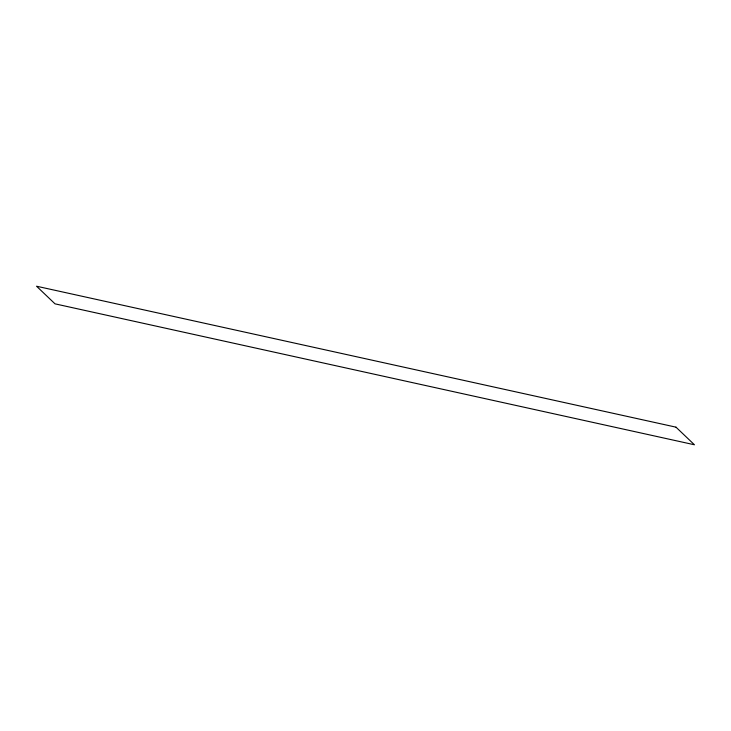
<?xml version="1.0" encoding="UTF-8"?>
<svg xmlns="http://www.w3.org/2000/svg" width="731" height="731" viewBox="0 0 731 731"><rect width="100%" height="100%" fill="white"/><g stroke="black" fill="none" stroke-linecap="round" stroke-linejoin="round"><path stroke-width="1.1" d="M675.983 427.16L36.55 286.223L55.017 303.84L694.45 444.777L675.983 427.16"/></g></svg>
